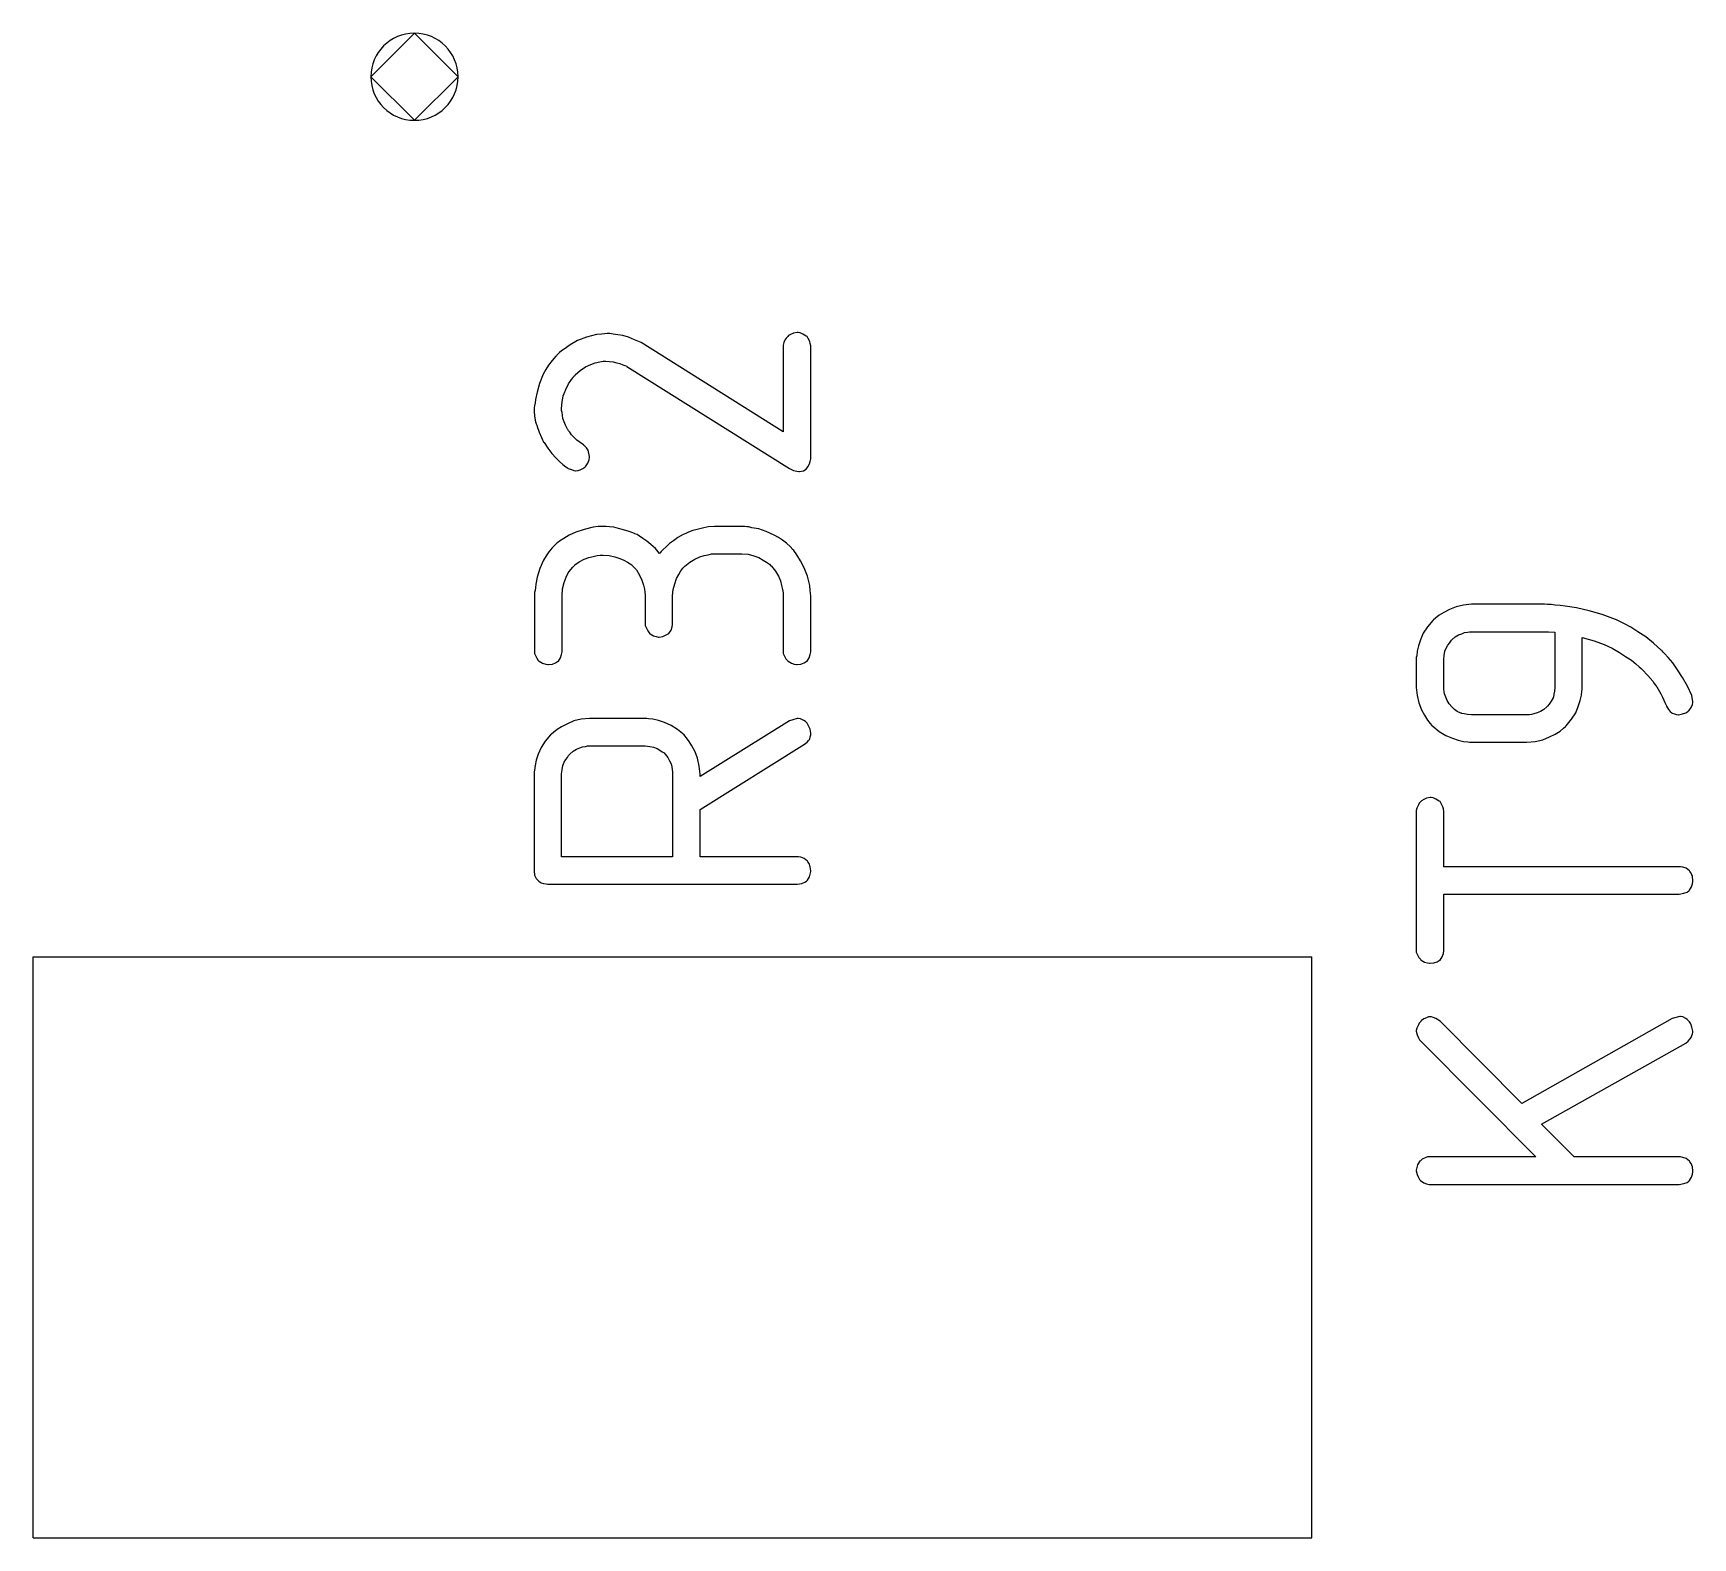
# Model space of a CAD drawing. Header units: inches. Extents: x 0 to 594, y -420 to 0.
# Drawn here: x 188.5 to 194.21, y -80.36 to -75.18 of the extents above; entities that cross this region are included whole.
import ezdxf

# ---------------------------------------------------------------- set-up
doc = ezdxf.new("R2010")
doc.units = ezdxf.units.IN
doc.header["$MEASUREMENT"] = 0

msp = doc.modelspace()

# ---------------------------------------------------------------- linework, layer by layer
at = {"color": 18, "true_color": 0x000000}
for p, q in [((189.8124, -75.1828), (189.6624, -75.3328)), ((189.9624, -75.3328), (189.8124, -75.1828)), ((189.6624, -75.3328), (189.8124, -75.4828)), ((189.8124, -75.4828), (189.9624, -75.3328)), ((190.3741, -76.2411), (190.3487, -76.2552)), ((190.4051, -76.2299), (190.3741, -76.2411)), ((190.4389, -76.22), (190.4051, -76.2299)), ((190.4572, -76.2186), (190.4389, -76.22)), ((190.4756, -76.2172), (190.4572, -76.2186)), ((190.4784, -76.2172), (190.4756, -76.2172)), ((190.4854, -76.2172), (190.4784, -76.2172)), ((190.4967, -76.2186), (190.4854, -76.2172)), ((190.5122, -76.2214), (190.4967, -76.2186)), ((190.5291, -76.2242), (190.5122, -76.2214)), ((190.5489, -76.2299), (190.5291, -76.2242)), ((190.57, -76.2383), (190.5489, -76.2299)), ((190.5926, -76.2482), (190.57, -76.2383)), ((191.0888, -76.2369), (191.0831, -76.2482)), ((191.0916, -76.2327), (191.0888, -76.2369)), ((191.0972, -76.227), (191.0916, -76.2327)), ((191.1001, -76.2242), (191.0972, -76.227)), ((191.1071, -76.22), (191.1001, -76.2242)), ((191.117, -76.2158), (191.1071, -76.22)), ((191.1297, -76.2129), (191.117, -76.2158)), ((191.1325, -76.2129), (191.1297, -76.2129)), ((191.1395, -76.2144), (191.1325, -76.2129)), ((191.1494, -76.2186), (191.1395, -76.2144)), ((191.1607, -76.2256), (191.1494, -76.2186)), ((191.1635, -76.227), (191.1607, -76.2256)), ((191.1677, -76.2341), (191.1635, -76.227)), ((191.1734, -76.244), (191.1677, -76.2341)), ((191.1748, -76.251), (191.1734, -76.244)), ((190.2993, -76.2947), (190.2867, -76.3102)), ((190.3008, -76.2933), (190.2993, -76.2947)), ((190.3022, -76.2919), (190.3008, -76.2933)), ((190.3064, -76.2877), (190.3022, -76.2919)), ((190.312, -76.282), (190.3064, -76.2877)), ((190.3191, -76.2764), (190.312, -76.282)), ((190.3275, -76.2707), (190.3191, -76.2764)), ((190.3487, -76.2552), (190.3275, -76.2707)), ((191.0817, -76.5555), (190.5926, -76.2482)), ((191.0831, -76.2482), (191.0817, -76.2566)), ((191.0817, -76.2566), (191.0817, -76.5555)), ((191.1762, -76.2595), (191.1748, -76.251)), ((191.1762, -76.6485), (191.1762, -76.2595)), ((190.2556, -76.3567), (190.243, -76.3892)), ((190.2641, -76.3412), (190.2556, -76.3567)), ((190.274, -76.3257), (190.2641, -76.3412)), ((190.2867, -76.3102), (190.274, -76.3257)), ((190.3614, -76.3638), (190.3642, -76.361)), ((190.3642, -76.361), (190.3656, -76.3596)), ((190.3656, -76.3596), (190.3825, -76.344)), ((190.3825, -76.344), (190.4008, -76.3314)), ((190.4008, -76.3314), (190.4192, -76.3229)), ((190.4192, -76.3229), (190.4347, -76.3173)), ((190.4347, -76.3173), (190.4502, -76.3144)), ((190.4502, -76.3144), (190.4615, -76.3116)), ((190.4615, -76.3116), (190.4685, -76.3116)), ((190.4685, -76.3116), (190.4699, -76.3116)), ((190.4699, -76.3116), (190.4713, -76.3116)), ((190.4713, -76.3116), (190.484, -76.313)), ((190.484, -76.313), (190.4967, -76.3144)), ((190.4967, -76.3144), (190.5094, -76.3173)), ((190.5094, -76.3173), (190.5193, -76.3201)), ((190.5193, -76.3201), (190.5291, -76.3243)), ((190.5291, -76.3243), (190.5362, -76.3271)), ((190.5362, -76.3271), (190.5418, -76.3285)), ((190.5418, -76.3285), (190.5432, -76.3299)), ((190.5432, -76.3299), (191.1029, -76.681)), ((190.2345, -76.4188), (190.2289, -76.4441)), ((190.243, -76.3892), (190.2345, -76.4188)), ((190.3275, -76.423), (190.3304, -76.4173)), ((190.3304, -76.4173), (190.3318, -76.4131)), ((190.3318, -76.4117), (190.343, -76.3906)), ((190.3318, -76.4131), (190.3318, -76.4117)), ((190.343, -76.3906), (190.3529, -76.3751)), ((190.3529, -76.3751), (190.3586, -76.368)), ((190.3586, -76.368), (190.3614, -76.3638)), ((190.226, -76.4653), (190.2246, -76.4723)), ((190.2246, -76.4723), (190.2246, -76.4836)), ((190.2246, -76.4723), (190.2246, -76.4723)), ((190.2275, -76.4554), (190.226, -76.4653)), ((190.2289, -76.4441), (190.2275, -76.4554)), ((190.3191, -76.4766), (190.3205, -76.4512)), ((190.3205, -76.4512), (190.3233, -76.4399)), ((190.3233, -76.4399), (190.3247, -76.4314)), ((190.3247, -76.4314), (190.3275, -76.423)), ((190.2246, -76.4836), (190.226, -76.5019)), ((190.226, -76.5019), (190.2289, -76.5203)), ((190.2289, -76.5203), (190.2317, -76.5273)), ((190.2317, -76.5273), (190.2331, -76.5329)), ((190.2331, -76.5329), (190.2345, -76.5358)), ((190.3191, -76.4822), (190.3191, -76.4766)), ((190.3205, -76.4892), (190.3191, -76.4822)), ((190.3219, -76.4977), (190.3205, -76.4892)), ((190.3233, -76.509), (190.3219, -76.4977)), ((190.3275, -76.5203), (190.3233, -76.509)), ((190.3318, -76.5329), (190.3275, -76.5203)), ((190.3388, -76.5456), (190.3318, -76.5329)), ((190.2345, -76.5358), (190.2345, -76.5372)), ((190.2345, -76.5372), (190.2416, -76.5569)), ((190.2416, -76.5569), (190.25, -76.5752)), ((190.25, -76.5752), (190.2528, -76.5823)), ((190.2528, -76.5823), (190.2556, -76.5879)), ((190.2556, -76.5879), (190.2571, -76.5907)), ((190.3402, -76.547), (190.3388, -76.5456)), ((190.343, -76.5513), (190.3402, -76.547)), ((190.3473, -76.5569), (190.343, -76.5513)), ((190.3529, -76.5654), (190.3473, -76.5569)), ((190.3614, -76.5738), (190.3529, -76.5654)), ((190.3712, -76.5837), (190.3614, -76.5738)), ((190.3938, -76.6006), (190.3712, -76.5837)), ((190.2571, -76.5907), (190.2585, -76.5922)), ((190.2585, -76.5922), (190.2712, -76.6119)), ((190.2712, -76.6119), (190.2853, -76.6302)), ((190.2853, -76.6302), (190.2993, -76.6443)), ((190.2993, -76.6443), (190.312, -76.657)), ((190.3952, -76.602), (190.3938, -76.6006)), ((190.3994, -76.6048), (190.3952, -76.602)), ((190.4051, -76.6105), (190.3994, -76.6048)), ((190.4107, -76.6189), (190.4051, -76.6105)), ((190.4149, -76.6401), (190.4107, -76.6189)), ((190.4135, -76.6514), (190.4149, -76.6429)), ((190.4149, -76.6429), (190.4149, -76.6401)), ((190.312, -76.657), (190.3233, -76.6683)), ((190.3233, -76.6683), (190.3332, -76.6753)), ((190.3332, -76.6753), (190.3388, -76.6796)), ((190.3388, -76.6796), (190.3416, -76.681)), ((190.3416, -76.681), (190.3529, -76.6852)), ((190.3529, -76.6852), (190.3614, -76.688)), ((190.3614, -76.688), (190.367, -76.6894)), ((190.367, -76.6894), (190.3684, -76.6894)), ((190.3684, -76.6894), (190.3755, -76.688)), ((190.3755, -76.688), (190.3825, -76.6866)), ((190.3825, -76.6866), (190.3924, -76.681)), ((190.3924, -76.681), (190.3994, -76.6767)), ((190.3994, -76.6767), (190.4023, -76.6739)), ((190.4023, -76.6739), (190.4093, -76.6626)), ((190.4093, -76.6626), (190.4135, -76.6514)), ((191.1029, -76.681), (191.117, -76.688)), ((191.117, -76.688), (191.1283, -76.6908)), ((191.1283, -76.6908), (191.1353, -76.6922)), ((191.1353, -76.6922), (191.1381, -76.6922)), ((191.1381, -76.6922), (191.1508, -76.6894)), ((191.1508, -76.6894), (191.1607, -76.6838)), ((191.1607, -76.6838), (191.1663, -76.6753)), ((191.1663, -76.6753), (191.172, -76.6655)), ((191.172, -76.6655), (191.1748, -76.657)), ((191.1748, -76.657), (191.1762, -76.6485)), ((190.312, -76.9319), (190.3064, -76.9361)), ((190.3261, -76.922), (190.312, -76.9319)), ((190.3445, -76.9107), (190.3261, -76.922)), ((190.3684, -76.9009), (190.3445, -76.9107)), ((190.3966, -76.891), (190.3684, -76.9009)), ((190.4276, -76.884), (190.3966, -76.891)), ((190.4445, -76.8811), (190.4276, -76.884)), ((190.4629, -76.8811), (190.4445, -76.8811)), ((190.4657, -76.8811), (190.4629, -76.8811)), ((190.4727, -76.8811), (190.4657, -76.8811)), ((190.484, -76.8826), (190.4727, -76.8811)), ((190.4981, -76.884), (190.484, -76.8826)), ((190.515, -76.8882), (190.4981, -76.884)), ((190.5319, -76.8924), (190.515, -76.8882)), ((190.5517, -76.8981), (190.5319, -76.8924)), ((190.57, -76.9051), (190.5517, -76.8981)), ((190.5714, -76.9065), (190.57, -76.9051)), ((190.5785, -76.9093), (190.5714, -76.9065)), ((190.5869, -76.915), (190.5785, -76.9093)), ((190.5982, -76.922), (190.5869, -76.915)), ((190.6123, -76.9319), (190.5982, -76.922)), ((190.6264, -76.9432), (190.6123, -76.9319)), ((190.7039, -76.9305), (190.6898, -76.9403)), ((190.7194, -76.9192), (190.7039, -76.9305)), ((190.7378, -76.9093), (190.7194, -76.9192)), ((190.7406, -76.9079), (190.7378, -76.9093)), ((190.7462, -76.9051), (190.7406, -76.9079)), ((190.7561, -76.9009), (190.7462, -76.9051)), ((190.7702, -76.8952), (190.7561, -76.9009)), ((190.7857, -76.891), (190.7702, -76.8952)), ((190.804, -76.8868), (190.7857, -76.891)), ((190.8238, -76.8826), (190.804, -76.8868)), ((190.8449, -76.8811), (190.8238, -76.8826)), ((190.9394, -76.8811), (190.8449, -76.8811)), ((190.9408, -76.8811), (190.9394, -76.8811)), ((190.9436, -76.8811), (190.9408, -76.8811)), ((190.9492, -76.8811), (190.9436, -76.8811)), ((190.9563, -76.8826), (190.9492, -76.8811)), ((190.9633, -76.8826), (190.9563, -76.8826)), ((190.9732, -76.8854), (190.9633, -76.8826)), ((190.9971, -76.8896), (190.9732, -76.8854)), ((191.0225, -76.8981), (190.9971, -76.8896)), ((191.0507, -76.9107), (191.0225, -76.8981)), ((191.0648, -76.9192), (191.0507, -76.9107)), ((191.0789, -76.9277), (191.0648, -76.9192)), ((191.093, -76.9389), (191.0789, -76.9277)), ((190.2655, -76.9826), (190.2571, -76.9967)), ((190.2754, -76.9685), (190.2655, -76.9826)), ((190.2867, -76.9544), (190.2754, -76.9685)), ((190.2993, -76.9418), (190.2867, -76.9544)), ((190.3008, -76.9403), (190.2993, -76.9418)), ((190.3022, -76.9389), (190.3008, -76.9403)), ((190.3064, -76.9361), (190.3022, -76.9389)), ((190.3966, -76.9939), (190.4121, -76.9883)), ((190.4121, -76.9883), (190.4276, -76.984)), ((190.4276, -76.984), (190.4417, -76.9812)), ((190.4417, -76.9812), (190.4516, -76.9798)), ((190.4516, -76.9798), (190.4586, -76.9798)), ((190.4586, -76.9798), (190.4615, -76.9798)), ((190.4615, -76.9798), (190.4826, -76.9812)), ((190.4826, -76.9812), (190.5023, -76.9855)), ((190.5023, -76.9855), (190.5193, -76.9911)), ((190.6419, -76.9573), (190.6264, -76.9432)), ((190.656, -76.9742), (190.6419, -76.9573)), ((190.6574, -76.9728), (190.656, -76.9742)), ((190.6616, -76.9671), (190.6574, -76.9728)), ((190.6687, -76.9601), (190.6616, -76.9671)), ((190.6786, -76.9516), (190.6687, -76.9601)), ((190.6898, -76.9403), (190.6786, -76.9516)), ((190.7772, -76.9939), (190.7942, -76.9855)), ((190.7942, -76.9855), (190.8097, -76.9812)), ((190.8097, -76.9812), (190.8238, -76.9784)), ((190.8238, -76.9784), (190.835, -76.9756)), ((190.835, -76.9756), (190.8421, -76.9756)), ((190.8421, -76.9756), (190.8449, -76.9756)), ((190.8449, -76.9756), (190.9394, -76.9756)), ((190.9394, -76.9756), (190.9605, -76.977)), ((190.9605, -76.977), (190.9802, -76.9826)), ((190.9802, -76.9826), (190.9971, -76.9883)), ((190.9971, -76.9883), (191.0127, -76.9967)), ((191.1071, -76.9516), (191.093, -76.9389)), ((191.1085, -76.953), (191.1071, -76.9516)), ((191.1099, -76.9544), (191.1085, -76.953)), ((191.1127, -76.9587), (191.1099, -76.9544)), ((191.1184, -76.9643), (191.1127, -76.9587)), ((191.1283, -76.9784), (191.1184, -76.9643)), ((191.1409, -76.9996), (191.1283, -76.9784)), ((190.2444, -77.0263), (190.2345, -77.0559)), ((190.2571, -76.9967), (190.2444, -77.0263)), ((190.3346, -77.0559), (190.3416, -77.0404)), ((190.3416, -77.0404), (190.3501, -77.0292)), ((190.3501, -77.0292), (190.3571, -77.0207)), ((190.3571, -77.0207), (190.3628, -77.0151)), ((190.3628, -77.0151), (190.3642, -77.0137)), ((190.3642, -77.0137), (190.3797, -77.0024)), ((190.3797, -77.0024), (190.3966, -76.9939)), ((190.5193, -76.9911), (190.5334, -76.9967)), ((190.5334, -76.9967), (190.546, -77.0038)), ((190.546, -77.0038), (190.5545, -77.0094)), ((190.5545, -77.0094), (190.5601, -77.0137)), ((190.5601, -77.0137), (190.5616, -77.0151)), ((190.5616, -77.0151), (190.5771, -77.0306)), ((190.5771, -77.0306), (190.5869, -77.0489)), ((190.7138, -77.0602), (190.7223, -77.0461)), ((190.7223, -77.0461), (190.7293, -77.0334)), ((190.7293, -77.0334), (190.7364, -77.0249)), ((190.7364, -77.0249), (190.742, -77.0193)), ((190.742, -77.0193), (190.7434, -77.0179)), ((190.7434, -77.0179), (190.7603, -77.0038)), ((190.7603, -77.0038), (190.7772, -76.9939)), ((191.0127, -76.9967), (191.0239, -77.0038)), ((191.0239, -77.0038), (191.0338, -77.0108)), ((191.0338, -77.0108), (191.0394, -77.0165)), ((191.0394, -77.0165), (191.0409, -77.0179)), ((191.0409, -77.0179), (191.0549, -77.0348)), ((191.0549, -77.0348), (191.0648, -77.0517)), ((191.1536, -77.0235), (191.1409, -76.9996)), ((191.1649, -77.0517), (191.1536, -77.0235)), ((190.2275, -77.1011), (190.226, -77.1081)), ((190.2289, -77.0912), (190.2275, -77.1011)), ((190.2303, -77.0799), (190.2289, -77.0912)), ((190.2345, -77.0559), (190.2303, -77.0799)), ((190.3205, -77.1194), (190.3219, -77.0954)), ((190.3219, -77.0954), (190.3275, -77.0743)), ((190.3275, -77.0743), (190.3346, -77.0559)), ((190.5869, -77.0489), (190.5954, -77.0658)), ((190.5954, -77.0658), (190.601, -77.0827)), ((190.601, -77.0827), (190.6038, -77.0968)), ((190.6038, -77.0968), (190.6053, -77.1081)), ((190.7011, -77.1194), (190.7025, -77.0982)), ((190.7025, -77.0982), (190.7082, -77.0785)), ((190.7082, -77.0785), (190.7138, -77.0602)), ((191.0648, -77.0517), (191.0719, -77.0686)), ((191.0719, -77.0686), (191.0761, -77.0841)), ((191.0761, -77.0841), (191.0789, -77.0982)), ((191.0789, -77.0982), (191.0817, -77.1095)), ((191.1734, -77.0841), (191.1649, -77.0517)), ((191.1748, -77.1011), (191.1734, -77.0841)), ((191.1762, -77.1194), (191.1748, -77.1011)), ((190.226, -77.1081), (190.226, -77.3181)), ((190.226, -77.1081), (190.226, -77.1081)), ((190.3205, -77.3125), (190.3205, -77.1194)), ((190.6053, -77.1081), (190.6067, -77.1166)), ((190.6067, -77.1166), (190.6067, -77.2223)), ((190.7011, -77.2181), (190.7011, -77.1194)), ((191.0817, -77.1095), (191.0817, -77.3181)), ((191.1762, -77.3125), (191.1762, -77.1194)), ((193.397, -77.1573), (193.3745, -77.1671)), ((193.4224, -77.1516), (193.397, -77.1573)), ((193.4506, -77.1488), (193.4224, -77.1516)), ((193.6888, -77.1488), (193.4506, -77.1488)), ((193.6902, -77.1488), (193.6888, -77.1488)), ((193.6945, -77.1488), (193.6902, -77.1488)), ((193.7015, -77.1488), (193.6945, -77.1488)), ((193.7114, -77.1502), (193.7015, -77.1488)), ((193.7241, -77.1502), (193.7114, -77.1502)), ((193.7382, -77.1516), (193.7241, -77.1502)), ((193.7551, -77.153), (193.7382, -77.1516)), ((193.772, -77.1559), (193.7551, -77.153)), ((193.8115, -77.1615), (193.772, -77.1559)), ((190.6997, -77.2265), (190.7011, -77.2181)), ((193.3167, -77.2052), (193.2983, -77.2263)), ((193.3195, -77.2024), (193.3167, -77.2052)), ((193.3265, -77.1967), (193.3195, -77.2024)), ((193.3392, -77.1869), (193.3265, -77.1967)), ((193.3547, -77.177), (193.3392, -77.1869)), ((193.3745, -77.1671), (193.3547, -77.177)), ((193.8552, -77.1714), (193.8115, -77.1615)), ((193.9003, -77.1841), (193.8552, -77.1714)), ((193.9454, -77.201), (193.9003, -77.1841)), ((193.9468, -77.201), (193.9454, -77.201)), ((193.9496, -77.2024), (193.9468, -77.201)), ((193.9539, -77.2052), (193.9496, -77.2024)), ((193.9609, -77.208), (193.9539, -77.2052)), ((193.9679, -77.2123), (193.9609, -77.208)), ((193.9764, -77.2165), (193.9679, -77.2123)), ((193.999, -77.2278), (193.9764, -77.2165)), ((190.6067, -77.2223), (190.6095, -77.2293)), ((190.6095, -77.2293), (190.6151, -77.2406)), ((190.6151, -77.2406), (190.6208, -77.2477)), ((190.6208, -77.2477), (190.6222, -77.2505)), ((190.6222, -77.2505), (190.6236, -77.2505)), ((190.6236, -77.2505), (190.6349, -77.2575)), ((190.6349, -77.2575), (190.6447, -77.2604)), ((190.6447, -77.2604), (190.6518, -77.2618)), ((190.6518, -77.2618), (190.6532, -77.2618)), ((190.6532, -77.2618), (190.6546, -77.2618)), ((190.6546, -77.2618), (190.6673, -77.2604)), ((190.6673, -77.2604), (190.6786, -77.2547)), ((190.6786, -77.2547), (190.6856, -77.2505)), ((190.6856, -77.2505), (190.687, -77.2491)), ((190.687, -77.2491), (190.6884, -77.2491)), ((190.6884, -77.2491), (190.6955, -77.2378)), ((190.6955, -77.2378), (190.6997, -77.2265)), ((193.2744, -77.2715), (193.2673, -77.2926)), ((193.2842, -77.2489), (193.2744, -77.2715)), ((193.2983, -77.2263), (193.2842, -77.2489)), ((193.3787, -77.2757), (193.3815, -77.2729)), ((193.3815, -77.2729), (193.3829, -77.2715)), ((193.3829, -77.2715), (193.3942, -77.2616)), ((193.3942, -77.2616), (193.4055, -77.2545)), ((193.4055, -77.2545), (193.4168, -77.2503)), ((193.4168, -77.2503), (193.4266, -77.2461)), ((193.4266, -77.2461), (193.4365, -77.2447)), ((193.4365, -77.2447), (193.4435, -77.2433)), ((193.4435, -77.2433), (193.4492, -77.2433)), ((193.4492, -77.2433), (193.4506, -77.2433)), ((193.4506, -77.2433), (193.6902, -77.2433)), ((193.6902, -77.2433), (193.7156, -77.2433)), ((193.7156, -77.2433), (193.7368, -77.2447)), ((193.7368, -77.2447), (193.7368, -77.435)), ((193.8312, -77.442), (193.8312, -77.263)), ((193.8312, -77.263), (193.8721, -77.2743)), ((193.8721, -77.2743), (193.9073, -77.287)), ((194.0229, -77.2433), (193.999, -77.2278)), ((194.0497, -77.2616), (194.0229, -77.2433)), ((194.0765, -77.2827), (194.0497, -77.2616)), ((190.226, -77.3181), (190.2289, -77.3252)), ((190.2289, -77.3252), (190.2331, -77.3351)), ((190.3149, -77.3337), (190.3191, -77.3224)), ((190.3191, -77.3224), (190.3205, -77.3125)), ((191.0817, -77.3181), (191.0846, -77.3252)), ((191.0846, -77.3252), (191.0902, -77.3365)), ((191.1705, -77.3337), (191.1748, -77.3224)), ((191.1748, -77.3224), (191.1762, -77.3125)), ((193.2617, -77.3264), (193.2603, -77.3321)), ((193.2603, -77.3321), (193.2603, -77.435)), ((193.2603, -77.3321), (193.2603, -77.3321)), ((193.2631, -77.3109), (193.2617, -77.3264)), ((193.2673, -77.2926), (193.2631, -77.3109)), ((193.3547, -77.3391), (193.3561, -77.325)), ((193.3561, -77.325), (193.359, -77.3109)), ((193.3561, -77.325), (193.3561, -77.325)), ((193.359, -77.3109), (193.3632, -77.2997)), ((193.3632, -77.2997), (193.3688, -77.2898)), ((193.3688, -77.2898), (193.3745, -77.2827)), ((193.3745, -77.2827), (193.3787, -77.2757)), ((193.9073, -77.287), (193.9341, -77.2997)), ((193.9341, -77.2997), (193.9595, -77.3152)), ((193.9595, -77.3152), (193.9806, -77.3293)), ((193.9806, -77.3293), (194.0004, -77.3419)), ((194.1033, -77.3067), (194.0765, -77.2827)), ((194.1047, -77.3081), (194.1033, -77.3067)), ((194.1061, -77.3095), (194.1047, -77.3081)), ((194.1103, -77.3137), (194.1061, -77.3095)), ((194.1146, -77.318), (194.1103, -77.3137)), ((194.1272, -77.3321), (194.1146, -77.318)), ((194.1428, -77.3504), (194.1272, -77.3321)), ((190.2331, -77.3351), (190.2387, -77.3421)), ((190.2387, -77.3421), (190.2401, -77.3449)), ((190.2401, -77.3449), (190.2416, -77.3449)), ((190.2416, -77.3449), (190.2528, -77.352)), ((190.2528, -77.352), (190.2641, -77.3548)), ((190.2641, -77.3548), (190.2712, -77.3562)), ((190.2712, -77.3562), (190.2726, -77.3562)), ((190.2726, -77.3562), (190.274, -77.3562)), ((190.274, -77.3562), (190.2881, -77.3548)), ((190.2881, -77.3548), (190.2979, -77.3506)), ((190.2979, -77.3506), (190.305, -77.3463)), ((190.305, -77.3463), (190.3078, -77.3449)), ((190.3078, -77.3449), (190.3149, -77.3337)), ((191.0902, -77.3365), (191.0958, -77.3421)), ((191.0958, -77.3421), (191.0972, -77.3449)), ((191.0972, -77.3449), (191.0986, -77.3449)), ((191.0986, -77.3449), (191.1099, -77.352)), ((191.1099, -77.352), (191.1198, -77.3548)), ((191.1198, -77.3548), (191.1268, -77.3562)), ((191.1268, -77.3562), (191.1283, -77.3562)), ((191.1283, -77.3562), (191.1297, -77.3562)), ((191.1297, -77.3562), (191.1423, -77.3548)), ((191.1423, -77.3548), (191.1536, -77.3506)), ((191.1536, -77.3506), (191.1607, -77.3463)), ((191.1607, -77.3463), (191.1621, -77.3449)), ((191.1621, -77.3449), (191.1635, -77.3449)), ((191.1635, -77.3449), (191.1705, -77.3337)), ((193.3547, -77.442), (193.3547, -77.3391)), ((194.0004, -77.3419), (194.0159, -77.3546)), ((194.0159, -77.3546), (194.0272, -77.3645)), ((194.0272, -77.3645), (194.0342, -77.3701)), ((194.0342, -77.3701), (194.037, -77.373)), ((194.037, -77.373), (194.0568, -77.3941)), ((194.1597, -77.3744), (194.1428, -77.3504)), ((194.1766, -77.4011), (194.1597, -77.3744)), ((193.2603, -77.435), (193.2631, -77.4632)), ((193.3561, -77.4491), (193.3547, -77.442)), ((193.7368, -77.435), (193.7353, -77.4477)), ((193.8298, -77.4477), (193.8312, -77.442)), ((194.0568, -77.3941), (194.0737, -77.4138)), ((194.0737, -77.4138), (194.0793, -77.4223)), ((194.0793, -77.4223), (194.0835, -77.4279)), ((194.0835, -77.4279), (194.0864, -77.4322)), ((194.0864, -77.4322), (194.0878, -77.4336)), ((194.0878, -77.4336), (194.1019, -77.4575)), ((194.1935, -77.4308), (194.1766, -77.4011)), ((194.209, -77.4632), (194.1935, -77.4308)), ((193.2631, -77.4632), (193.2687, -77.4886)), ((193.2687, -77.4886), (193.2786, -77.5125)), ((193.3575, -77.4575), (193.3561, -77.4491)), ((193.3618, -77.4688), (193.3575, -77.4575)), ((193.366, -77.4801), (193.3618, -77.4688)), ((193.3731, -77.4914), (193.366, -77.4801)), ((193.3829, -77.5026), (193.3731, -77.4914)), ((193.3857, -77.5055), (193.3829, -77.5026)), ((193.71, -77.5026), (193.6987, -77.5111)), ((193.7114, -77.4998), (193.71, -77.5026)), ((193.717, -77.4928), (193.7114, -77.4998)), ((193.7241, -77.4829), (193.717, -77.4928)), ((193.7311, -77.4716), (193.7241, -77.4829)), ((193.7325, -77.4688), (193.7311, -77.4702)), ((193.7311, -77.4702), (193.7311, -77.4716)), ((193.7339, -77.4589), (193.7325, -77.4688)), ((193.7353, -77.4477), (193.7339, -77.4589)), ((193.8087, -77.5224), (193.8171, -77.5012)), ((193.8171, -77.5012), (193.8242, -77.4801)), ((193.8242, -77.4801), (193.8284, -77.4618)), ((193.8284, -77.4618), (193.8298, -77.4477)), ((194.1019, -77.4575), (194.1075, -77.4688)), ((194.1075, -77.4688), (194.1117, -77.4787)), ((194.1117, -77.4787), (194.116, -77.4871)), ((194.116, -77.4871), (194.1188, -77.4942)), ((194.1188, -77.4942), (194.1216, -77.4984)), ((194.1216, -77.4984), (194.1216, -77.4998)), ((194.1216, -77.4998), (194.1287, -77.5111)), ((194.2062, -77.5041), (194.2104, -77.4942)), ((194.2118, -77.4843), (194.209, -77.4632)), ((194.2104, -77.4942), (194.2118, -77.4871)), ((194.2118, -77.4871), (194.2118, -77.4843)), ((190.3388, -77.5606), (190.3191, -77.5705)), ((190.3614, -77.5507), (190.3388, -77.5606)), ((190.3867, -77.5451), (190.3614, -77.5507)), ((190.4149, -77.5423), (190.3867, -77.5451)), ((190.6053, -77.5423), (190.4149, -77.5423)), ((190.6067, -77.5423), (190.6053, -77.5423)), ((190.6081, -77.5423), (190.6067, -77.5423)), ((190.6123, -77.5423), (190.6081, -77.5423)), ((190.6179, -77.5437), (190.6123, -77.5423)), ((190.6334, -77.5451), (190.6179, -77.5437)), ((190.6518, -77.5493), (190.6334, -77.5451)), ((190.6729, -77.5564), (190.6518, -77.5493)), ((190.6955, -77.5662), (190.6729, -77.5564)), ((191.1029, -77.5507), (190.7956, -77.7425)), ((191.1142, -77.5465), (191.1029, -77.5507)), ((191.1297, -77.5423), (191.1142, -77.5465)), ((191.1311, -77.5423), (191.1297, -77.5423)), ((191.1325, -77.5423), (191.1311, -77.5423)), ((191.1409, -77.5437), (191.1325, -77.5423)), ((191.1522, -77.5493), (191.1409, -77.5437)), ((191.1579, -77.5521), (191.1522, -77.5493)), ((191.1635, -77.5578), (191.1579, -77.5521)), ((191.1649, -77.5606), (191.1635, -77.5578)), ((191.1691, -77.5677), (191.1649, -77.5606)), ((193.2786, -77.5125), (193.2885, -77.5308)), ((193.2885, -77.5308), (193.2983, -77.5478)), ((193.2983, -77.5478), (193.3082, -77.559)), ((193.3082, -77.559), (193.3138, -77.5661)), ((193.3914, -77.5111), (193.3857, -77.5055)), ((193.4012, -77.5182), (193.3914, -77.5111)), ((193.4139, -77.5238), (193.4012, -77.5182)), ((193.4153, -77.5238), (193.4139, -77.5238)), ((193.4168, -77.5252), (193.4153, -77.5238)), ((193.4252, -77.5266), (193.4168, -77.5252)), ((193.4365, -77.528), (193.4252, -77.5266)), ((193.4506, -77.5294), (193.4365, -77.528)), ((193.6423, -77.5294), (193.4506, -77.5294)), ((193.6437, -77.5294), (193.6423, -77.5294)), ((193.6494, -77.5294), (193.6437, -77.5294)), ((193.6564, -77.528), (193.6494, -77.5294)), ((193.6649, -77.5266), (193.6564, -77.528)), ((193.6761, -77.5224), (193.6649, -77.5266)), ((193.6874, -77.5182), (193.6761, -77.5224)), ((193.6987, -77.5111), (193.6874, -77.5182)), ((193.7762, -77.5675), (193.7946, -77.5449)), ((193.7946, -77.5449), (193.8087, -77.5224)), ((194.1287, -77.5111), (194.1343, -77.5182)), ((194.1343, -77.5182), (194.1399, -77.5224)), ((194.1399, -77.5224), (194.1413, -77.5238)), ((194.1413, -77.5238), (194.1484, -77.5266)), ((194.1484, -77.5266), (194.1554, -77.528)), ((194.1554, -77.528), (194.1611, -77.5294)), ((194.1611, -77.5294), (194.1625, -77.5294)), ((194.1625, -77.5294), (194.1766, -77.5266)), ((194.1766, -77.5266), (194.1879, -77.5224)), ((194.1879, -77.5224), (194.1949, -77.5182)), ((194.1949, -77.5182), (194.1963, -77.5153)), ((194.1963, -77.5153), (194.1977, -77.5153)), ((194.1977, -77.5153), (194.2062, -77.5041)), ((190.281, -77.5987), (190.2627, -77.6198)), ((190.2838, -77.5958), (190.281, -77.5987)), ((190.2909, -77.5902), (190.2838, -77.5958)), ((190.3036, -77.5803), (190.2909, -77.5902)), ((190.3191, -77.5705), (190.3036, -77.5803)), ((190.718, -77.5803), (190.6955, -77.5662)), ((190.7406, -77.5987), (190.718, -77.5803)), ((190.7434, -77.6015), (190.7406, -77.5987)), ((190.749, -77.6085), (190.7434, -77.6015)), ((190.7575, -77.6212), (190.749, -77.6085)), ((191.1748, -77.5789), (191.1691, -77.5677)), ((191.1691, -77.6184), (191.172, -77.6142)), ((191.172, -77.6142), (191.1734, -77.6128)), ((191.1734, -77.6128), (191.1748, -77.6057)), ((191.1762, -77.593), (191.1748, -77.5789)), ((191.1748, -77.6057), (191.1762, -77.5987)), ((191.1762, -77.5987), (191.1762, -77.593)), ((193.3138, -77.5661), (193.3167, -77.5689)), ((193.3167, -77.5689), (193.3392, -77.5872)), ((193.3392, -77.5872), (193.3618, -77.6013)), ((193.3618, -77.6013), (193.3843, -77.6098)), ((193.3843, -77.6098), (193.4041, -77.6168)), ((193.4041, -77.6168), (193.4224, -77.6211)), ((193.6691, -77.6211), (193.6959, -77.6154)), ((193.6959, -77.6154), (193.7184, -77.6056)), ((193.7184, -77.6056), (193.7382, -77.5957)), ((193.7382, -77.5957), (193.7551, -77.5858)), ((193.7551, -77.5858), (193.7664, -77.576)), ((193.7664, -77.576), (193.7734, -77.5703)), ((193.7734, -77.5703), (193.7762, -77.5675)), ((190.2387, -77.6649), (190.2317, -77.6861)), ((190.2486, -77.6424), (190.2387, -77.6649)), ((190.2627, -77.6198), (190.2486, -77.6424)), ((190.3388, -77.6762), (190.343, -77.6692)), ((190.343, -77.6692), (190.3459, -77.6663)), ((190.3459, -77.6663), (190.3473, -77.6649)), ((190.3473, -77.6649), (190.3586, -77.6551)), ((190.3586, -77.6551), (190.3698, -77.648)), ((190.3698, -77.648), (190.3811, -77.6438)), ((190.3811, -77.6438), (190.391, -77.6395)), ((190.391, -77.6395), (190.4008, -77.6381)), ((190.4008, -77.6381), (190.4079, -77.6367)), ((190.4079, -77.6367), (190.4135, -77.6367)), ((190.4135, -77.6367), (190.4149, -77.6367)), ((190.4149, -77.6367), (190.6067, -77.6367)), ((190.6067, -77.6367), (190.6222, -77.6381)), ((190.6222, -77.6381), (190.6349, -77.641)), ((190.6349, -77.641), (190.6475, -77.6452)), ((190.6475, -77.6452), (190.6574, -77.6508)), ((190.6574, -77.6508), (190.6645, -77.6565)), ((190.6645, -77.6565), (190.6715, -77.6607)), ((190.6715, -77.6607), (190.6743, -77.6635)), ((190.6743, -77.6635), (190.6757, -77.6649)), ((190.6757, -77.6649), (190.6842, -77.6762)), ((190.7674, -77.6367), (190.7575, -77.6212)), ((190.7786, -77.6565), (190.7674, -77.6367)), ((190.7871, -77.679), (190.7786, -77.6565)), ((190.7956, -77.8552), (191.155, -77.6311)), ((191.155, -77.6311), (191.1635, -77.624)), ((191.1635, -77.624), (191.1691, -77.6184)), ((193.4224, -77.6211), (193.4379, -77.6225)), ((193.4379, -77.6225), (193.4435, -77.6239)), ((193.4435, -77.6239), (193.4478, -77.6239)), ((193.4478, -77.6239), (193.4492, -77.6239)), ((193.4492, -77.6239), (193.4506, -77.6239)), ((193.4506, -77.6239), (193.6409, -77.6239)), ((193.6409, -77.6239), (193.6691, -77.6211)), ((190.226, -77.7199), (190.2246, -77.7255)), ((190.2246, -77.7255), (190.2246, -78.0667)), ((190.2246, -77.7255), (190.2246, -77.7255)), ((190.2275, -77.7044), (190.226, -77.7199)), ((190.2317, -77.6861), (190.2275, -77.7044)), ((190.3191, -77.7326), (190.3205, -77.7185)), ((190.3205, -77.7185), (190.3233, -77.7044)), ((190.3205, -77.7185), (190.3205, -77.7185)), ((190.3233, -77.7044), (190.3275, -77.6931)), ((190.3275, -77.6931), (190.3332, -77.6832)), ((190.3332, -77.6832), (190.3388, -77.6762)), ((190.6842, -77.6762), (190.6898, -77.6875)), ((190.6898, -77.6875), (190.6955, -77.6988)), ((190.6955, -77.6988), (190.6983, -77.7086)), ((190.6983, -77.7086), (190.6997, -77.7185)), ((190.6997, -77.7185), (190.7011, -77.7255)), ((190.7011, -77.7255), (190.7011, -78.0188)), ((190.7927, -77.7058), (190.7871, -77.679)), ((190.7956, -77.734), (190.7927, -77.7058)), ((190.3191, -78.0188), (190.3191, -77.7326)), ((190.7956, -77.7425), (190.7956, -77.734)), ((193.2673, -77.8396), (193.2617, -77.8509)), ((193.2701, -77.8339), (193.2673, -77.8396)), ((193.2758, -77.8283), (193.2701, -77.8339)), ((193.2786, -77.8255), (193.2758, -77.8283)), ((193.2857, -77.8213), (193.2786, -77.8255)), ((193.2955, -77.817), (193.2857, -77.8213)), ((193.3082, -77.8142), (193.2955, -77.817)), ((193.311, -77.8142), (193.3082, -77.8142)), ((193.3181, -77.8156), (193.311, -77.8142)), ((193.3279, -77.8198), (193.3181, -77.8156)), ((193.3392, -77.8269), (193.3279, -77.8198)), ((193.342, -77.8283), (193.3392, -77.8269)), ((193.3463, -77.8353), (193.342, -77.8283)), ((193.3519, -77.8466), (193.3463, -77.8353)), ((193.3533, -77.8537), (193.3519, -77.8466)), ((190.7956, -78.0188), (190.7956, -77.8552)), ((193.2617, -77.8509), (193.2603, -77.8593)), ((193.2603, -77.8593), (193.2603, -78.3471)), ((193.2603, -77.8593), (193.2603, -77.8593)), ((193.3547, -77.8621), (193.3533, -77.8537)), ((193.3547, -78.0524), (193.3547, -77.8621)), ((190.2246, -78.0667), (190.226, -78.0822)), ((190.7011, -78.0188), (190.3191, -78.0188)), ((191.1297, -78.0188), (190.7956, -78.0188)), ((191.1311, -78.0188), (191.1297, -78.0188)), ((191.1339, -78.0188), (191.1311, -78.0188)), ((191.1423, -78.0202), (191.1339, -78.0188)), ((191.1536, -78.0244), (191.1423, -78.0202)), ((191.1649, -78.0329), (191.1536, -78.0244)), ((191.1663, -78.0357), (191.1649, -78.0329)), ((191.1705, -78.0413), (191.1663, -78.0357)), ((191.1748, -78.0526), (191.1705, -78.0413)), ((191.1762, -78.0667), (191.1748, -78.0526)), ((191.1748, -78.078), (191.1762, -78.0695)), ((191.1762, -78.0695), (191.1762, -78.0667)), ((194.1653, -78.0524), (193.3547, -78.0524)), ((194.1667, -78.0524), (194.1653, -78.0524)), ((194.1695, -78.0524), (194.1667, -78.0524)), ((194.178, -78.0539), (194.1695, -78.0524)), ((194.1893, -78.0581), (194.178, -78.0539)), ((194.2005, -78.0665), (194.1893, -78.0581)), ((194.202, -78.0694), (194.2005, -78.0665)), ((194.2062, -78.075), (194.202, -78.0694)), ((194.2104, -78.0863), (194.2062, -78.075)), ((190.226, -78.0822), (190.2317, -78.0935)), ((190.2317, -78.0935), (190.2401, -78.1019)), ((190.2401, -78.1019), (190.2486, -78.1076)), ((190.2486, -78.1076), (190.2571, -78.1104)), ((190.2571, -78.1104), (190.2655, -78.1118)), ((190.2655, -78.1118), (190.2712, -78.1132)), ((190.2712, -78.1132), (190.2726, -78.1132)), ((190.2726, -78.1132), (191.1297, -78.1132)), ((191.1297, -78.1132), (191.1452, -78.1104)), ((191.1452, -78.1104), (191.1564, -78.1062)), ((191.1564, -78.1062), (191.1621, -78.1019)), ((191.1621, -78.1019), (191.1649, -78.0991)), ((191.1649, -78.0991), (191.172, -78.0878)), ((191.172, -78.0878), (191.1748, -78.078)), ((194.2005, -78.1328), (194.2076, -78.1215)), ((194.2076, -78.1215), (194.2104, -78.1116)), ((194.2118, -78.1004), (194.2104, -78.0863)), ((194.2104, -78.1116), (194.2118, -78.1032)), ((194.2118, -78.1032), (194.2118, -78.1004)), ((193.3547, -78.3414), (193.3547, -78.1469)), ((193.3547, -78.1469), (194.1653, -78.1469)), ((194.1653, -78.1469), (194.1808, -78.1441)), ((194.1808, -78.1441), (194.1921, -78.1398)), ((194.1921, -78.1398), (194.1977, -78.1356)), ((194.1977, -78.1356), (194.2005, -78.1328)), ((193.2603, -78.3471), (193.2631, -78.3541)), ((193.2631, -78.3541), (193.2687, -78.3654)), ((193.3491, -78.3626), (193.3533, -78.3513)), ((193.3533, -78.3513), (193.3547, -78.3414)), ((188.5004, -78.3631), (192.9004, -78.3631)), ((188.5004, -80.3631), (188.5004, -78.3631)), ((192.9004, -80.3631), (192.9004, -78.3631)), ((193.2687, -78.3654), (193.2744, -78.371)), ((193.2744, -78.371), (193.2758, -78.3739)), ((193.2758, -78.3739), (193.2772, -78.3739)), ((193.2772, -78.3739), (193.2885, -78.3809)), ((193.2885, -78.3809), (193.2983, -78.3837)), ((193.2983, -78.3837), (193.3054, -78.3851)), ((193.3054, -78.3851), (193.3068, -78.3851)), ((193.3068, -78.3851), (193.3082, -78.3851)), ((193.3082, -78.3851), (193.3209, -78.3837)), ((193.3209, -78.3837), (193.3322, -78.3795)), ((193.3322, -78.3795), (193.3392, -78.3753)), ((193.3392, -78.3753), (193.3406, -78.3739)), ((193.3406, -78.3739), (193.342, -78.3739)), ((193.342, -78.3739), (193.3491, -78.3626)), ((193.2758, -78.5853), (193.2701, -78.5909)), ((193.2786, -78.5825), (193.2758, -78.5839)), ((193.2758, -78.5839), (193.2758, -78.5853)), ((193.2857, -78.5768), (193.2786, -78.5825)), ((193.2955, -78.5726), (193.2857, -78.5768)), ((193.3026, -78.5698), (193.2955, -78.5726)), ((193.3096, -78.5698), (193.3026, -78.5698)), ((193.3124, -78.5698), (193.3096, -78.5698)), ((193.3181, -78.5712), (193.3124, -78.5698)), ((193.3279, -78.5754), (193.3181, -78.5712)), ((193.342, -78.5839), (193.3279, -78.5754)), ((193.624, -78.8672), (193.342, -78.5839)), ((194.1413, -78.5754), (193.624, -78.8672)), ((194.1667, -78.5684), (194.1413, -78.5754)), ((194.1681, -78.5684), (194.1667, -78.5684)), ((194.1695, -78.5684), (194.1681, -78.5684)), ((194.178, -78.5698), (194.1695, -78.5684)), ((194.1879, -78.5754), (194.178, -78.5698)), ((194.1921, -78.5782), (194.1879, -78.5754)), ((194.1977, -78.5839), (194.1921, -78.5782)), ((194.2005, -78.5867), (194.1977, -78.5839)), ((194.2048, -78.5938), (194.2005, -78.5867)), ((193.2617, -78.6079), (193.2603, -78.6163)), ((193.2603, -78.6163), (193.2603, -78.6191)), ((193.2603, -78.6163), (193.2603, -78.6163)), ((193.2603, -78.6191), (193.2631, -78.6318)), ((193.2673, -78.5966), (193.2617, -78.6079)), ((193.2631, -78.6318), (193.2673, -78.6417)), ((193.2701, -78.5909), (193.2673, -78.5966)), ((193.2673, -78.6417), (193.2716, -78.6487)), ((194.1963, -78.653), (194.202, -78.6459)), ((194.202, -78.6459), (194.2062, -78.6403)), ((194.209, -78.605), (194.2048, -78.5938)), ((194.2062, -78.6403), (194.209, -78.6332)), ((194.2118, -78.6191), (194.209, -78.605)), ((194.209, -78.6332), (194.2104, -78.6276)), ((194.2104, -78.6276), (194.2118, -78.6234)), ((194.2118, -78.6234), (194.2118, -78.6191)), ((193.2716, -78.6487), (193.2744, -78.6516)), ((193.2744, -78.6516), (193.6719, -79.0519)), ((193.6916, -78.9391), (194.1879, -78.66)), ((194.1879, -78.66), (194.1963, -78.653)), ((193.803, -79.0519), (193.6916, -78.9391)), ((193.2617, -79.0886), (193.2603, -79.097)), ((193.2603, -79.097), (193.2603, -79.0998)), ((193.2603, -79.0998), (193.2631, -79.1125)), ((193.2645, -79.0787), (193.2617, -79.0886)), ((193.2716, -79.0674), (193.2645, -79.0787)), ((193.2744, -79.0646), (193.2716, -79.066)), ((193.2716, -79.066), (193.2716, -79.0674)), ((193.28, -79.059), (193.2744, -79.0646)), ((193.2913, -79.0547), (193.28, -79.059)), ((193.2983, -79.0519), (193.2913, -79.0547)), ((193.3068, -79.0519), (193.2983, -79.0519)), ((193.6719, -79.0519), (193.3068, -79.0519)), ((194.1653, -79.0519), (193.803, -79.0519)), ((194.1667, -79.0519), (194.1653, -79.0519)), ((194.1695, -79.0519), (194.1667, -79.0519)), ((194.178, -79.0533), (194.1695, -79.0519)), ((194.1893, -79.0575), (194.178, -79.0533)), ((194.2005, -79.066), (194.1893, -79.0575)), ((194.202, -79.0688), (194.2005, -79.066)), ((194.2062, -79.0745), (194.202, -79.0688)), ((194.2104, -79.0857), (194.2062, -79.0745)), ((194.2118, -79.0998), (194.2104, -79.0857)), ((194.2104, -79.1111), (194.2118, -79.1027)), ((194.2118, -79.1027), (194.2118, -79.0998)), ((193.2631, -79.1125), (193.2673, -79.1224)), ((193.2673, -79.1224), (193.2716, -79.1294)), ((193.2716, -79.1294), (193.2744, -79.1323)), ((193.2744, -79.1323), (193.2857, -79.1407)), ((193.2857, -79.1407), (193.2955, -79.1449)), ((193.2955, -79.1449), (193.304, -79.1464)), ((193.304, -79.1464), (193.3054, -79.1464)), ((193.3054, -79.1464), (193.3068, -79.1464)), ((193.3068, -79.1464), (194.1653, -79.1464)), ((194.1653, -79.1464), (194.1808, -79.1435)), ((194.1808, -79.1435), (194.1921, -79.1393)), ((194.1921, -79.1393), (194.1977, -79.1351)), ((194.1977, -79.1351), (194.2005, -79.1323)), ((194.2005, -79.1323), (194.2076, -79.121)), ((194.2076, -79.121), (194.2104, -79.1111)), ((188.5004, -80.3631), (192.9004, -80.3631))]:
    msp.add_line(p, q, dxfattribs=at)
for start, end in [(90, 180), (0, 90), (180, 270), (270, 360)]:
    msp.add_arc((189.8124, -75.3328), 0.15, start, end, dxfattribs=at)

doc.saveas('drawing.dxf')
